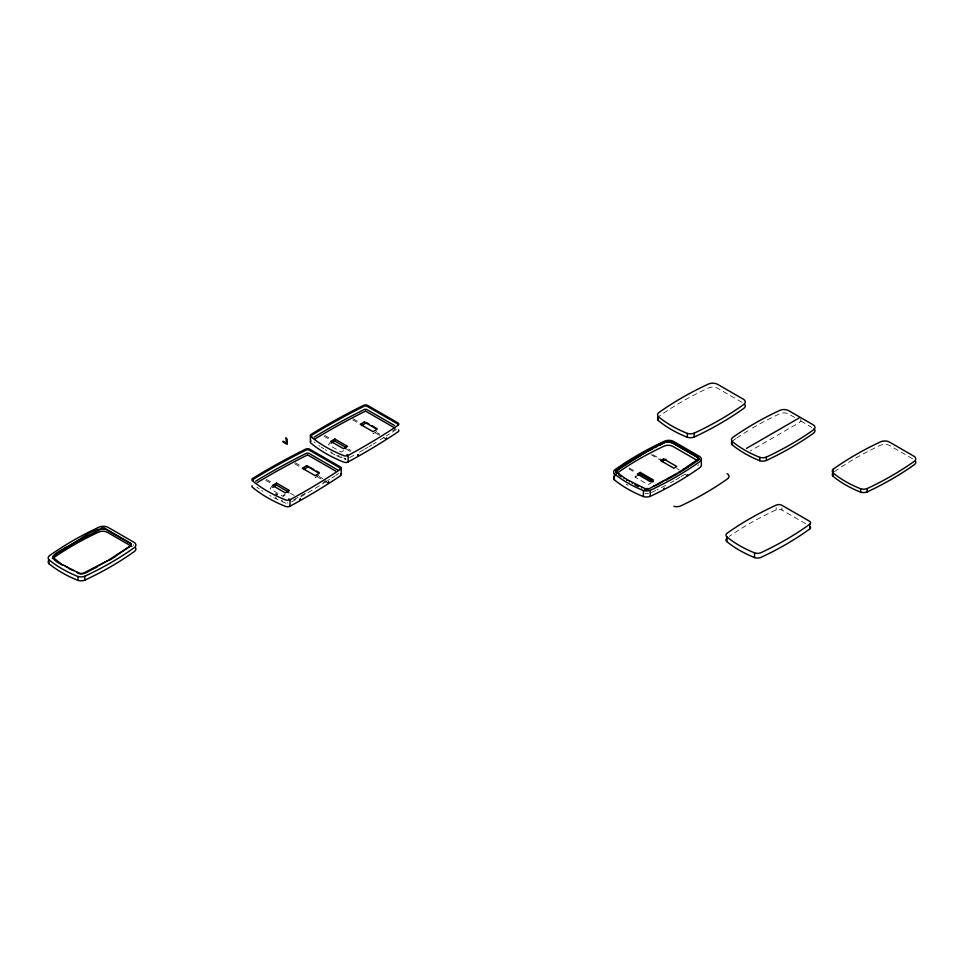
<?xml version="1.0" encoding="UTF-8"?>
<svg xmlns="http://www.w3.org/2000/svg" width="964" height="964" viewBox="0 0 964 964"><rect width="100%" height="100%" fill="white"/><g stroke="black" fill="none" stroke-linecap="round" stroke-linejoin="round"><path stroke-width="0.72" stroke-dasharray="4.82 3.62" d="M330.76 441.343L328.447 444.705L341.172 452.056L346.269 449.116M272.475 485.458L270.137 488.832L282.994 496.255L289.429 492.544M282.994 496.255L284.561 494.002M800.843 418.81L800.843 421.051L799.096 422.738L750.341 450.887M652.363 482.229L648.157 484.663L634.999 477.072L637.337 474.119M392.818 430.655L395.722 428.703M396.312 429.438L393.36 431.414A691.477 399.217 0 0 1 390.372 433.354M335.713 475.421L338.689 473.445M376.816 431.486L373.008 433.692L373.008 431.655M319 475.469L315.144 477.698L315.144 475.674M634.999 477.072L638.156 475.24M349.643 457.635L351.824 456.442A691.477 399.217 0 0 0 355.077 454.634M291.55 501.907L293.755 500.714A698.454 403.253 0 0 0 298.117 498.28M287.983 502.895L287.272 502.931M805.687 523.729L781.973 510.04A4.374 2.518 0 0 0 776.165 509.848L774.032 510.836A318.65 183.967 0 0 0 729.338 536.37M345.763 458.707L343.883 458.033M345.907 459.213L345.233 459.189M324.085 436.318L330.291 439.897M912.595 458.792L889.483 445.452A6.615 3.82 0 0 0 880.698 445.163L880.12 445.428A318.65 183.967 0 0 0 833.33 472.444M794.746 417.533L788.648 414.014A6.615 3.82 0 0 0 779.864 413.725L779.286 413.99A318.65 183.967 0 0 0 750.04 429.522M800.843 421.051L811.821 427.389M741.979 402.301L717.65 388.251A6.941 4.013 0 0 0 708.419 387.95L707.817 388.215A334.58 193.162 0 0 0 658.677 416.593M652.7 454.574L662.413 460.177M676.776 468.48L679.198 469.878M651.013 454.647L661.955 460.973M684.826 474.18L687.26 475.577M629.299 468.058L636.601 472.276M628.865 468.866L636.144 473.071M353.27 418.858L359.464 422.437M377.273 432.716L379.864 434.222M352.643 419.822L358.849 423.401M375.358 432.932L381.865 436.692M383.166 437.451L385.769 438.945M324.711 435.342L330.905 438.933M348.558 449.116L351.004 450.537M346.715 449.381L350.378 451.501M295.213 462.732L301.467 466.347M319.192 476.59L322.735 478.626M294.586 463.708L300.84 467.323M317.385 476.879L320.94 478.927M325.675 481.663L328.037 483.024M266.365 479.397L272.619 483.012M290.453 493.303L294.165 495.436M265.739 480.361L270.739 483.253M781.973 507.679L781.973 510.04M776.165 507.486L776.165 509.848M389.372 434.005A691.477 399.217 0 0 1 386.371 435.945M384.347 437.222A691.477 399.217 0 0 1 377.201 441.669M376.165 442.307A691.477 399.217 0 0 1 373.068 444.187M372.02 444.814A691.477 399.217 0 0 1 368.887 446.681M367.838 447.296A691.477 399.217 0 0 1 364.681 449.152M363.621 449.766A691.477 399.217 0 0 1 358.295 452.815M336.593 455.647A128.104 73.963 0 0 0 342.714 458.334L344.293 458.96A2.518 1.446 0 0 0 345.919 459.213M335.111 454.936A128.104 73.963 0 0 1 329.351 451.996M326.591 450.453A128.104 73.963 0 0 1 325.242 449.658M323.916 448.85A128.104 73.963 0 0 1 321.325 447.212M320.06 446.38A128.104 73.963 0 0 1 318.819 445.537M315.216 442.934A128.104 73.963 0 0 1 314.071 442.042M342.353 457.394A126.055 72.782 0 0 1 340.846 456.743M339.34 456.08A126.055 72.782 0 0 1 337.858 455.394M332.122 452.55A126.055 72.782 0 0 1 330.736 451.803M334.701 476.083A698.454 403.253 0 0 1 331.688 478.048M329.664 479.349A698.454 403.253 0 0 1 327.627 480.65M326.603 481.301A698.454 403.253 0 0 1 320.422 485.157M319.385 485.796A698.454 403.253 0 0 1 299.202 497.665M326.121 480.518A696.394 402.06 0 0 1 323.061 482.446M305.299 493.17A696.394 402.06 0 0 1 292.357 500.509M273.921 497.725A129.393 74.71 0 0 0 284.549 502.618L286.151 503.256A2.543 1.47 0 0 0 288.043 503.497M271.053 496.219A129.393 74.71 0 0 1 269.655 495.448M262.943 491.387A129.393 74.71 0 0 1 261.666 490.543M259.183 488.82A129.393 74.71 0 0 1 256.786 487.061M282.657 501.003A127.332 73.517 0 0 1 281.151 500.328M276.716 498.231A127.332 73.517 0 0 1 275.27 497.508M628.094 485.302A111.92 64.612 0 0 1 626.275 484.205M684.368 474.589A318.65 183.967 0 0 1 680.97 476.686M679.825 477.373A318.65 183.967 0 0 1 675.186 480.108M674.005 480.783A318.65 183.967 0 0 1 670.45 482.783M665.618 485.41A318.65 183.967 0 0 1 656.942 489.857M655.677 490.471A318.65 183.967 0 0 1 650.567 492.917M698.659 464.781A6.615 3.82 0 0 1 697.816 465.564M648.483 493.423A6.615 3.82 0 0 1 645.121 493.363M133.502 544.648A6.615 3.82 0 0 1 133.791 545.564M732.495 441.006A318.65 183.967 0 0 1 735.653 438.789M736.725 438.054A318.65 183.967 0 0 1 748.895 430.221"/><path stroke-width="1.45" d="M646.736 489.555L646.736 488.664L648.169 488.471L648.169 489.266M647.471 489.459L647.471 488.603M648.302 489.206L679.078 472.191L698.671 458.792L697.382 456.502L671.992 441.837C662.16 439.018 653.7 449.694 644.82 452.405C636.192 458.9 621.804 462.949 616.43 471.926M616.9 473.324L616.37 471.504L617.828 469.914L649.844 449.67M653.917 485.832L653.917 486.471L654.845 486.001M649.844 450.309L654.978 447.007M654.978 447.633L660.207 444.392M659.834 483.494L664.28 480.554M660.207 445.043L665.979 441.645M665.979 442.343L667.016 441.283M667.016 442.078L668.004 441.982L668.016 441.09M698.695 459.346L696.851 457.044L672.511 442.994L669.052 441.994L669.052 441.054M671.04 442.343L671.04 441.416M671.98 442.729L671.992 441.837M669.317 477.831L669.317 478.457L673.065 476.324M674.246 475.035L674.246 475.662L677.716 473.613M645.253 489.483L645.265 488.567L646.736 488.664M679.078 472.191L679.078 472.818L683.392 470.167M683.813 469.275L683.813 469.914L687.826 467.335M697.37 457.382L697.382 456.502M698.117 457.984L698.117 457.044M698.659 459.683L698.551 457.599M698.731 459.129L698.731 458.189M688.429 466.95L688.441 466.311M692.947 463.298L692.947 463.937L696.382 461.539M698.346 459.37L698.382 460.069M670.076 442.102L670.088 441.163M131.225 545.54L130.923 546.094L131.297 544.479L129.995 542.877L105.823 528.911C91.411 527.416 78.988 541.925 66.13 547.106C53.454 555.095 46.055 556.698 62.636 565.145L52.767 557.168M316.903 475.65L316.132 475.77M52.755 557.24L57.43 553.288L75.24 542.117L102.027 528.682L105.823 529.393L131.116 543.913M345.606 447.899L345.606 448.718M616.599 471.047L616.599 470.251M287.465 492.074L288.079 492.122M62.636 564.663L76.915 572.086L80.374 573.423L83.133 573.327L107.98 560.53L130.923 545.612M117.078 555.047L130.333 546.166M809.724 524.247L807.832 525.621A318.65 183.967 0 0 1 761.03 552.637A5.579 3.217 0 0 1 754.535 552.854A111.92 64.612 0 0 1 729.17 538.719L727.049 537.032A5.555 3.205 0 0 1 727.23 533.128A318.65 183.967 0 0 1 774.032 506.112L776.165 505.124A4.374 2.518 0 0 1 781.973 505.317L809.423 521.163A4.013 2.314 0 0 1 809.724 524.247L809.724 528.971L807.832 530.345A318.65 183.967 0 0 1 761.03 557.361A5.579 3.217 0 0 1 754.535 557.578A111.92 64.612 0 0 1 729.17 543.443L727.049 541.756A5.555 3.205 0 0 1 726.579 538.442M689.67 466.118L692.152 464.467M696.791 461.25L697.683 460.684M109.125 560.325L115.957 556.216M314.156 437.138L316.216 435.885A691.477 399.217 0 0 1 359.572 411.905L364.115 409.628A2.193 1.265 0 0 1 367.103 409.688L394.686 425.618M314.613 439.21L317.674 437.343A689.429 398.036 0 0 1 360.898 413.436L365.452 411.158M255.701 481.217L257.786 479.939A698.454 403.253 0 0 1 301.575 455.719L306.166 453.429A2.205 1.277 0 0 1 309.179 453.49L338.316 470.299M257.195 482.675L259.256 481.41A696.394 402.06 0 0 1 302.925 457.261L307.528 454.96M334.809 439.006L330.76 441.343L343.497 448.694L347.546 446.356L334.809 439.006L334.809 441.03L346.269 447.645M330.989 443.235L334.809 441.03M361.548 425.606L366.633 422.666L369.188 424.136M276.572 483.097L272.475 485.458L285.332 492.881L289.429 490.519L276.572 483.097L276.572 485.121L288.14 491.797M306.383 465.889L302.286 468.251L315.144 475.674L319.241 473.312L306.383 465.889L308.721 466.564L303.576 469.528M272.716 487.35L276.572 485.121M640.265 472.432L637.337 474.119L650.495 481.711L653.411 480.024L640.265 472.432L640.265 474.035L653.411 481.626M638.156 475.24L640.265 474.035M661.774 461.611L665.979 459.177M746.485 448.393L799.096 418.014M98.485 565.784L107.98 560.53M310.962 441.006A3.494 2.012 0 0 0 310.854 443.066L312.143 444.151A129.092 74.529 0 0 0 342.148 461.479L344.028 462.214A3.494 2.012 0 0 0 347.884 462.045L352.511 459.527A692.477 399.795 0 0 0 394.095 434.463L398.277 431.655A3.169 1.832 0 0 0 398.554 429.908M252.062 485.627A3.531 2.036 0 0 0 252.375 487.169L253.665 488.266A130.405 75.288 0 0 0 283.982 505.763L285.874 506.51A3.531 2.036 0 0 0 289.766 506.341L294.442 503.798A699.466 403.832 0 0 0 336.448 478.481L340.666 475.65A3.205 1.856 0 0 0 340.774 473.673M665.871 480.313L668.16 479.072M94.809 568.17L97.256 566.904M76.915 572.086L76.915 572.568C82.627 576.593 88.435 570.845 93.592 568.808L93.592 568.326M655.918 485.47L659.147 483.856M668.004 441.982L669.052 441.994M616.671 473.179L616.659 472.264L626.648 479.385L644.675 488.435L644.675 489.351M635.168 484.988L638.156 486.446M69.022 568.784L73.879 570.712M275.849 493.869L277.319 494.592M365.657 411.158L394.409 427.763M307.721 454.972L335.568 471.034M697.321 460.491L672.92 446.404A6.615 3.82 0 0 0 664.136 446.115L663.557 446.38A318.65 183.967 0 0 0 616.767 473.396A6.615 3.82 0 0 0 616.237 473.975M626.733 480.289L626.648 479.385M371.73 425.606L376.816 428.546M309.998 467.299L313.854 469.528M316.433 471.01L319 472.505M131.863 546.455L107.462 532.369A6.615 3.82 0 0 0 98.677 532.08L98.111 532.345A318.65 183.967 0 0 0 52.357 558.614M624.118 478.602L623.937 477.65M619.177 475.107L621.346 476.722L621.346 475.854M346.932 454.586L348.125 455.43L348.125 461.925M288.802 498.87L290.007 499.726L290.007 506.221M621.178 466.925L621.178 467.564M616.924 469.89L616.936 470.637M616.37 470.661L616.37 471.504M630.323 460.949L630.323 461.575M625.696 463.913L625.696 464.54M618.864 474.023L618.864 474.891M616.261 471.083L616.442 472.842M644.82 452.405L644.82 453.032M641.638 487.169L641.638 488.037M639.879 455.189L639.879 455.815M638.457 485.736L638.457 486.603M635.36 484.241L635.36 485.097M635.047 458.045L635.047 458.671M632.36 482.675L632.36 483.53M832.944 476.192L832.944 472.818A6.615 3.82 0 0 1 833.33 469.07A318.65 183.967 0 0 1 880.12 442.054L880.698 441.789A6.615 3.82 0 0 1 889.483 442.078L913.872 456.165A6.615 3.82 0 0 1 914.378 461.238L913.92 461.563A318.65 183.967 0 0 1 867.13 488.579L867.13 491.953A6.615 3.82 0 0 1 860.623 492.17A111.92 64.612 0 0 1 832.944 476.192A6.615 3.82 0 0 1 832.438 473.649M832.944 472.818A111.92 64.612 0 0 0 860.623 488.796L860.623 492.17M833.33 469.07L833.33 471.324M732.122 444.753L732.122 441.379A6.615 3.82 0 0 1 732.495 437.632A318.65 183.967 0 0 1 779.286 410.616L779.864 410.351A6.615 3.82 0 0 1 788.648 410.64L813.038 424.726A6.615 3.82 0 0 1 813.544 429.799L813.086 430.125A318.65 183.967 0 0 1 766.296 457.141L766.296 460.515A6.615 3.82 0 0 1 759.789 460.732A111.92 64.612 0 0 1 732.122 444.753A6.615 3.82 0 0 1 731.965 441.584M732.122 441.379A111.92 64.612 0 0 0 759.789 457.358L759.789 460.732M754.535 552.854L754.535 557.578M727.049 537.032L727.049 541.756M701.346 458.888L701.346 464.913A6.941 4.013 0 0 1 699.852 467.636L699.382 467.986A334.58 193.162 0 0 1 650.242 496.352A6.941 4.013 0 0 1 643.422 496.581A117.524 67.854 0 0 1 614.357 479.795L614.357 473.77A6.941 4.013 0 0 1 614.755 469.829A334.58 193.162 0 0 1 663.883 441.464L664.485 441.187A6.941 4.013 0 0 1 673.716 441.488L699.334 456.285A6.941 4.013 0 0 1 699.852 461.611L699.382 461.949A334.58 193.162 0 0 1 650.242 490.327A6.941 4.013 0 0 1 643.422 490.556A117.524 67.854 0 0 1 614.357 473.77M658.291 420.533L658.291 416.629A6.941 4.013 0 0 1 658.677 412.688A334.58 193.162 0 0 1 707.817 384.323L708.419 384.046A6.941 4.013 0 0 1 717.65 384.347L743.256 399.144A6.941 4.013 0 0 1 743.786 404.47L743.304 404.82A334.58 193.162 0 0 1 694.176 433.185L694.176 437.078A6.941 4.013 0 0 1 687.344 437.307A117.524 67.854 0 0 1 658.291 420.533A6.941 4.013 0 0 1 657.749 417.846M658.291 416.629A117.524 67.854 0 0 0 687.344 433.414L687.344 437.307M650.242 490.327L650.242 496.352M645.988 488.652L645.988 489.567M643.422 490.556L643.422 496.581M629.444 481.06L629.444 481.904M616.767 473.396L616.767 470.022A6.615 3.82 0 0 0 616.237 470.601M341.22 468.07L341.22 474.553M310.42 435.632L310.42 442.127M48.899 563.639L48.899 559.735A6.941 4.013 0 0 1 49.297 555.794A334.58 193.162 0 0 1 98.436 527.428L99.039 527.151A6.941 4.013 0 0 1 108.257 527.453L133.875 542.238A6.941 4.013 0 0 1 134.406 547.564L133.924 547.913A334.58 193.162 0 0 1 84.784 576.279L84.784 580.183A6.941 4.013 0 0 1 77.964 580.412A117.524 67.854 0 0 1 48.899 563.639A6.941 4.013 0 0 1 48.742 560.301M48.899 559.735A117.524 67.854 0 0 0 77.964 576.508L77.964 580.412M68.07 567.808L65.311 566.266M52.851 556.349L52.912 558.048M673.872 506.293A6.615 3.82 0 0 0 680.379 506.076A318.65 183.967 0 0 0 727.169 479.06L727.627 478.722A6.615 3.82 0 0 0 727.121 473.649M397.65 424.076A2.193 1.265 0 0 0 397.192 423.69L367.103 406.314A2.193 1.265 0 0 0 364.115 406.254L359.572 408.531A691.477 399.217 0 0 0 316.216 432.511L312.095 435.029A2.518 1.446 0 0 0 311.794 435.246M397.807 424.377A2.193 1.265 0 0 1 397.819 424.702M311.842 436.849A2.518 1.446 0 0 1 311.613 436.608M340.22 468.685A2.205 1.277 0 0 1 340.099 468.986M340.039 468.058A2.205 1.277 0 0 0 339.581 467.661L309.179 450.116A2.205 1.277 0 0 0 306.166 450.055L301.575 452.345A698.454 403.253 0 0 0 257.786 476.565L253.616 479.108A2.543 1.47 0 0 0 253.014 479.735M253.05 480.578A2.543 1.47 0 0 1 252.917 480.156M614.357 479.795A6.941 4.013 0 0 1 614.755 475.854M618.864 468.54A318.65 183.967 0 0 1 625.335 464.178M627.54 462.756A318.65 183.967 0 0 1 633.167 459.238M634.312 458.551A318.65 183.967 0 0 1 637.782 456.49M638.951 455.815A318.65 183.967 0 0 1 642.494 453.803M643.687 453.128A318.65 183.967 0 0 1 653.435 447.947M654.689 447.32A318.65 183.967 0 0 1 657.195 446.067M658.46 445.452A318.65 183.967 0 0 1 663.557 443.006L664.136 442.741A6.615 3.82 0 0 1 667.028 441.982M615.755 472.529A6.615 3.82 0 0 1 615.888 471.227M668.63 441.922A6.615 3.82 0 0 1 672.92 443.03L697.321 457.117A6.615 3.82 0 0 1 699.237 459.599M84.784 576.279A6.941 4.013 0 0 1 77.964 576.508M84.784 580.183A334.58 193.162 0 0 0 133.924 551.818L134.406 551.468A6.941 4.013 0 0 0 135.599 547.793M101.569 527.947A6.615 3.82 0 0 1 104.751 528.043M694.176 433.185A6.941 4.013 0 0 1 687.344 433.414M694.176 437.078A334.58 193.162 0 0 0 743.304 408.712L743.786 408.362A6.941 4.013 0 0 0 744.979 404.687M867.13 488.579A6.615 3.82 0 0 1 860.623 488.796M867.13 491.953A318.65 183.967 0 0 0 913.92 464.937L914.378 464.612A6.615 3.82 0 0 0 915.511 461.105M810.423 526.838A4.013 2.314 0 0 1 809.724 528.971M766.296 457.141A6.615 3.82 0 0 1 759.789 457.358M766.296 460.515A318.65 183.967 0 0 0 813.086 433.499L813.544 433.173A6.615 3.82 0 0 0 814.026 428.823M687.187 475.276L687.742 474.83L687.212 475.168M638.493 474.155L639.084 473.722L638.493 474.155M661.87 460.659L662.461 460.226L661.906 460.551M663.774 488.748L664.389 488.338L663.774 488.748M386.444 438.21L385.769 438.945L386.444 438.21M327.977 482.603L328.64 482.036L327.977 482.603M274.427 485L275.198 484.555L274.427 485M303.274 468.347L304.046 467.902L303.274 468.347M332.701 440.897L333.46 440.464L332.701 440.897M361.259 424.413L362.018 423.967L361.259 424.413M357.644 455.309L358.415 454.863L357.644 455.309M299.635 499.545L300.407 499.111L299.635 499.545M285.934 437.993L286.477 442.524A4.133 2.386 60 0 1 284.729 442.187L282.97 441.163L282.97 441.982L287.188 444.404L287.188 439.114L285.934 437.993M398.277 425.172L394.095 427.98A692.477 399.795 0 0 1 352.511 453.044L347.884 455.55A3.494 2.012 0 0 1 344.028 455.731L342.148 454.984A129.092 74.529 0 0 1 312.143 437.668L310.854 436.572A3.494 2.012 0 0 1 311.155 434.354L315.505 431.679A692.477 399.795 0 0 1 358.921 407.664L363.777 405.254A3.169 1.832 0 0 1 367.501 405.326L398.144 423.027A3.169 1.832 0 0 1 398.277 425.172M340.666 469.167L336.448 471.999A699.466 403.832 0 0 1 294.442 497.316L289.766 499.846A3.531 2.036 0 0 1 285.874 500.027L283.982 499.28A130.405 75.288 0 0 1 253.665 481.783L252.375 480.687A3.531 2.036 0 0 1 252.676 478.433L257.063 475.734A699.466 403.832 0 0 1 300.925 451.489L305.829 449.043A3.205 1.856 0 0 1 309.589 449.128L340.545 466.998A3.205 1.856 0 0 1 340.666 469.167M364.32 421.979L360.271 424.317L373.008 431.655L377.057 429.317L364.32 421.979M663.642 458.936L660.714 460.623L673.872 468.215L676.788 466.528L663.642 458.936"/></g></svg>
